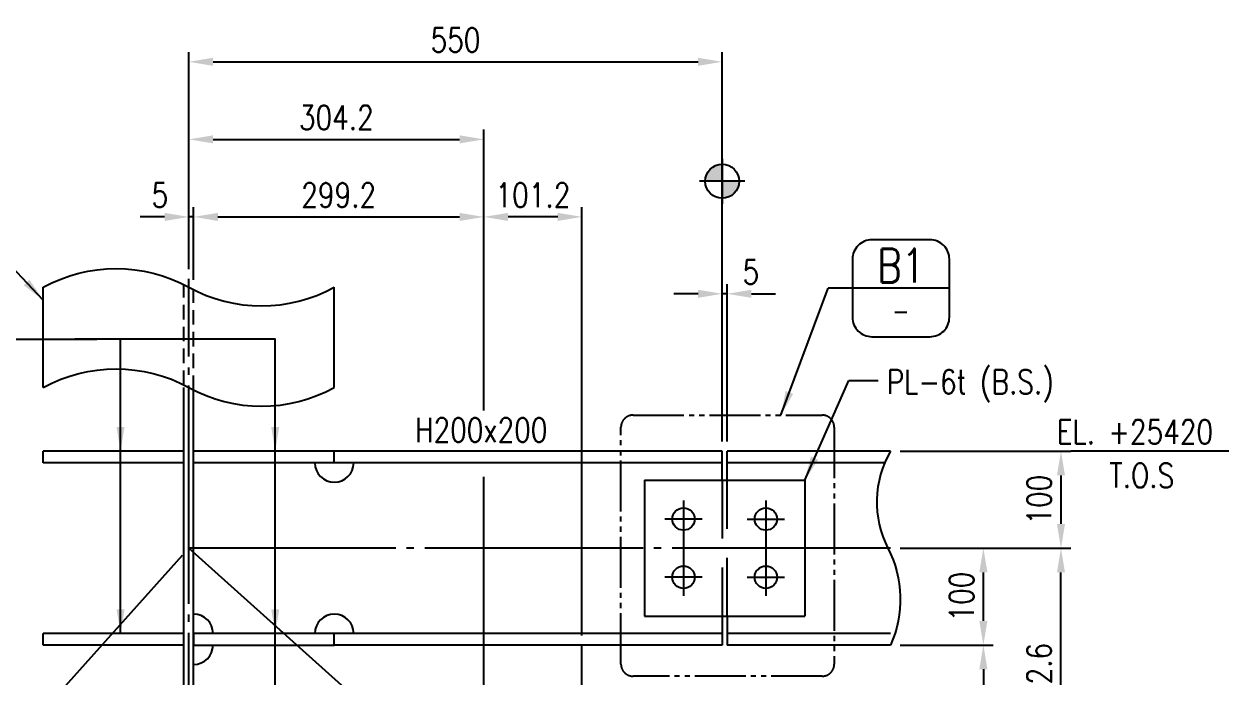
# Model space of a CAD drawing. Header units: millimetres. Extents: x 0 to 232280, y -26939 to 23794.
# Drawn here: x 111657 to 116625, y -23317 to -20623 of the extents above; entities that cross this region are included whole.
import ezdxf
from ezdxf.enums import TextEntityAlignment as Align

# ---------------------------------------------------------------- set-up
doc = ezdxf.new("R2010")
doc.units = ezdxf.units.MM
doc.header["$LTSCALE"] = 30
for name, pattern in [('JNK-CENTER', [34, 30, -1.5, 1, -1.5]), ('JNK-HIDDEN', [3, 2, -1]), ('PH2', [15, 10, -1, 1, -1, 1, -1])]:
    doc.linetypes.add(name, pattern=pattern)
for name, color, linetype in [('CEN-R', 1, 'JNK-CENTER'), ('CON-G', 3, 'Continuous'), ('CON-W', 7, 'Continuous'), ('CON-Y', 2, 'Continuous'), ('det', 2, 'PH2'), ('Dim-W', 7, 'Continuous'), ('HID-Y', 2, 'JNK-HIDDEN'), ('STL-OBJT', 7, 'Continuous')]:
    doc.layers.add(name, color=color, linetype=linetype)
doc.styles.add('SIMPLEX', font='simplex.shx', dxfattribs={"width": 0.8})
doc.dimstyles.new('DIM40', dxfattribs={"dimscale": 40, "dimtxt": 2.5, "dimasz": 2.5, "dimexe": 1, "dimexo": 1, "dimgap": 1, "dimtad": 1, "dimdec": 0, "dimdsep": 46, "dimtxsty": 'SIMPLEX', "dimcen": 0, "dimclrd": 7, "dimclre": 7, "dimclrt": 2, "dimadec": 1, "dimazin": 2, "dimtfac": 1, "dimtdec": 0, "dimtix": 1, "dimtmove": 2, "dimatfit": 2, "dimfxl": 1, "dimtolj": 1, "dimtzin": 0, "dimarcsym": 1})
doc.dimstyles.new('DIM40x4', dxfattribs={"dimscale": 40, "dimtxt": 2.5, "dimasz": 2.5, "dimexe": 1, "dimexo": 1, "dimgap": 1, "dimtad": 1, "dimdec": 1, "dimlfac": 0.25, "dimdsep": 46, "dimtxsty": 'SIMPLEX', "dimcen": 2.5, "dimclrd": 7, "dimclre": 7, "dimclrt": 2, "dimadec": 1, "dimazin": 2, "dimtfac": 1, "dimtdec": 1, "dimtmove": 2, "dimatfit": 3, "dimfxl": 1, "dimtfill": 1, "dimtolj": 1, "dimtzin": 0, "dimarcsym": 1})

# ---------------------------------------------------------------- blocks, each defined once
blk = doc.blocks.new('A$C2A8A663C')
at = {"layer": 'CEN-R'}
for p, q in [((-45, -50.8), (-45, -149.2)), ((40, -50.8), (40, -149.2)), ((-25.8, -70), (-64.2, -70)), ((-25.8, -70), (-64.2, -70)), ((20.8, -70), (59.2, -70)), ((20.8, -70), (59.2, -70)), ((-45, -110.8), (-45, -149.2)), ((40, -110.8), (40, -149.2)), ((-25.8, -130), (-64.2, -130)), ((-25.8, -130), (-64.2, -130)), ((20.8, -130), (59.2, -130)), ((20.8, -130), (59.2, -130))]:
    blk.add_line(p, q, dxfattribs=at)
at = {"layer": 'CON-G'}
for p, q in [((-5, -24), (-5, 0)), ((0, -24), (0, 0)), ((-5, -30), (-5, -24)), ((0, -30), (0, -24)), ((-85, -30), (80, -30)), ((-85, -30), (-85, -170)), ((80, -30), (80, -170)), ((-85, -170), (80, -170)), ((-5, -170), (-5, -176)), ((0, -170), (0, -176)), ((-5, -176), (-5, -200)), ((0, -176), (0, -200))]:
    blk.add_line(p, q, dxfattribs=at)
for centre in [(-45, -70), (40, -70), (-45, -130), (40, -130)]:
    blk.add_circle(centre, 11.5, dxfattribs=at)
at = {"layer": 'HID-Y'}
for p, q in [((-5, -30), (-5, -170)), ((0, -170), (0, -30))]:
    blk.add_line(p, q, dxfattribs=at)
blk = doc.blocks.new('*D4217')
at = {"layer": 'DEFPOINTS', "color": 0, "ltscale": 0.5, "transparency": 16777216}
for p in [(113552.8, -21098.9), (112336, -21674.1), (113552.8, -23875.9)]:
    blk.add_point(p, dxfattribs=at)
at = {"layer": 'Dim-W', "color": 7, "lineweight": -2, "ltscale": 0.5, "transparency": 16777216}
for p, q in [((112336, -21634.1), (112336, -21058.9)), ((113552.8, -22218.2), (113552.8, -21058.9)), ((112436, -21098.9), (113452.8, -21098.9)), ((113552.8, -23835.9), (113552.8, -22491))]:
    blk.add_line(p, q, dxfattribs=at)
at = {"layer": 'Dim-W', "color": 7, "ltscale": 0.5, "transparency": 16777216}
for points in [[(112436, -21082.2), (112436, -21115.6), (112336, -21098.9)], [(113452.8, -21082.2), (113452.8, -21115.6), (113552.8, -21098.9)]]:
    blk.add_solid(points, dxfattribs=at)
at = {"layer": 'Dim-W', "color": 2, "ltscale": 0.5, "transparency": 16777216, "insert": (112944.4, -21008.9), "char_height": 100, "attachment_point": 5, "style": 'SIMPLEX', "bg_fill": 3, "box_fill_scale": 1.1, "bg_fill_color": 256, "bg_fill_true_color": 13158600, "bg_fill_transparency": 0}
blk.add_mtext('\\A1;304.2', dxfattribs=at)
blk = doc.blocks.new('*D4218')
at = {"layer": 'DEFPOINTS', "color": 0, "ltscale": 0.5, "transparency": 16777216}
for p in [(113552.8, -21418.9), (113957.6, -23185.6), (113552.8, -23875.9)]:
    blk.add_point(p, dxfattribs=at)
at = {"layer": 'Dim-W', "color": 7, "lineweight": -2, "ltscale": 0.5, "transparency": 16777216}
for p, q in [((113552.8, -22218.2), (113552.8, -21378.9)), ((113957.6, -23145.6), (113957.6, -21378.9)), ((113857.6, -21418.9), (113652.8, -21418.9)), ((113552.8, -23835.9), (113552.8, -22491))]:
    blk.add_line(p, q, dxfattribs=at)
at = {"layer": 'Dim-W', "color": 7, "ltscale": 0.5, "transparency": 16777216}
for points in [[(113652.8, -21402.2), (113652.8, -21435.6), (113552.8, -21418.9)], [(113857.6, -21402.2), (113857.6, -21435.6), (113957.6, -21418.9)]]:
    blk.add_solid(points, dxfattribs=at)
at = {"layer": 'Dim-W', "color": 2, "ltscale": 0.5, "transparency": 16777216, "insert": (113755.2, -21328.9), "char_height": 100, "attachment_point": 5, "style": 'SIMPLEX', "bg_fill": 3, "box_fill_scale": 1.1, "bg_fill_color": 256, "bg_fill_true_color": 13158600, "bg_fill_transparency": 0}
blk.add_mtext('\\A1;101.2', dxfattribs=at)
blk = doc.blocks.new('*D4010')
at = {"layer": 'DEFPOINTS', "color": 0, "ltscale": 0.5, "transparency": 16777216}
for p in [(113552.8, -21418.9), (113552.8, -21418.9), (112356, -21719.2)]:
    blk.add_point(p, dxfattribs=at)
at = {"layer": 'Dim-W', "color": 7, "lineweight": -2, "ltscale": 0.5, "transparency": 16777216}
for p, q in [((112356, -21679.2), (112356, -21378.9)), ((112456, -21418.9), (113452.8, -21418.9))]:
    blk.add_line(p, q, dxfattribs=at)
at = {"layer": 'Dim-W', "color": 7, "ltscale": 0.5, "transparency": 16777216}
for points in [[(112456, -21402.2), (112456, -21435.6), (112356, -21418.9)], [(113452.8, -21402.2), (113452.8, -21435.6), (113552.8, -21418.9)]]:
    blk.add_solid(points, dxfattribs=at)
at = {"layer": 'Dim-W', "color": 2, "ltscale": 0.5, "transparency": 16777216, "insert": (112954.4, -21328.9), "char_height": 100, "attachment_point": 5, "style": 'SIMPLEX', "bg_fill": 3, "box_fill_scale": 1.1, "bg_fill_color": 256, "bg_fill_true_color": 13158600, "bg_fill_transparency": 0}
blk.add_mtext('\\A1;299.2', dxfattribs=at)
blk = doc.blocks.new('*D4011')
at = {"layer": 'DEFPOINTS', "color": 0, "ltscale": 0.5, "transparency": 16777216}
for p in [(112336, -21418.9), (112336, -21634.1), (112356, -21679.2)]:
    blk.add_point(p, dxfattribs=at)
at = {"layer": 'Dim-W', "color": 7, "lineweight": -2, "ltscale": 0.5, "transparency": 16777216}
for p, q in [((112336, -21594.1), (112336, -21378.9)), ((112356, -21639.2), (112356, -21378.9)), ((112236, -21418.9), (112136, -21418.9)), ((112356, -21418.9), (112336, -21418.9)), ((112456, -21418.9), (112556, -21418.9))]:
    blk.add_line(p, q, dxfattribs=at)
at = {"layer": 'Dim-W', "color": 7, "ltscale": 0.5, "transparency": 16777216}
blk.add_solid([(112456, -21402.2), (112456, -21435.6), (112356, -21418.9)], dxfattribs=at)
at = {"layer": 'Dim-W', "color": 2, "ltscale": 0.5, "transparency": 16777216, "insert": (112216.8, -21328.9), "char_height": 100, "attachment_point": 5, "style": 'SIMPLEX', "bg_fill": 3, "box_fill_scale": 1.1, "bg_fill_color": 256, "bg_fill_true_color": 13158600, "bg_fill_transparency": 0}
blk.add_mtext('\\A1;5', dxfattribs=at)
at = {"layer": 'Dim-W', "color": 7, "ltscale": 0.5, "transparency": 16777216}
blk.add_solid([(112236, -21402.2), (112236, -21435.6), (112336, -21418.9)], dxfattribs=at)
blk = doc.blocks.new('*D4012')
at = {"layer": 'DEFPOINTS', "color": 0, "ltscale": 0.5, "transparency": 16777216}
for p in [(114536, -20778.9), (112336, -21674.1), (114536, -22385.6)]:
    blk.add_point(p, dxfattribs=at)
at = {"layer": 'Dim-W', "color": 7, "lineweight": -2, "ltscale": 0.5, "transparency": 16777216}
for p, q in [((112336, -21634.1), (112336, -20738.9)), ((114536, -22345.6), (114536, -20738.9)), ((112436, -20778.9), (114436, -20778.9))]:
    blk.add_line(p, q, dxfattribs=at)
at = {"layer": 'Dim-W', "color": 7, "ltscale": 0.5, "transparency": 16777216}
for points in [[(112436, -20762.2), (112436, -20795.6), (112336, -20778.9)], [(114436, -20762.2), (114436, -20795.6), (114536, -20778.9)]]:
    blk.add_solid(points, dxfattribs=at)
at = {"layer": 'Dim-W', "color": 2, "ltscale": 0.5, "transparency": 16777216, "insert": (113436, -20688.9), "char_height": 100, "attachment_point": 5, "style": 'SIMPLEX', "bg_fill": 3, "box_fill_scale": 1.1, "bg_fill_color": 256, "bg_fill_true_color": 13158600, "bg_fill_transparency": 0}
blk.add_mtext('\\A1;550', dxfattribs=at)
blk = doc.blocks.new('*D4013')
at = {"layer": 'DEFPOINTS', "color": 0, "ltscale": 0.5, "transparency": 16777216}
for p in [(114536, -21736.2), (114536, -22345.6), (114556, -22385.6)]:
    blk.add_point(p, dxfattribs=at)
at = {"layer": 'Dim-W', "color": 7, "lineweight": -2, "ltscale": 0.5, "transparency": 16777216}
for p, q in [((114536, -22305.6), (114536, -21696.2)), ((114556, -22345.6), (114556, -21696.2)), ((114436, -21736.2), (114336, -21736.2)), ((114556, -21736.2), (114536, -21736.2)), ((114656, -21736.2), (114756, -21736.2))]:
    blk.add_line(p, q, dxfattribs=at)
at = {"layer": 'Dim-W', "color": 7, "ltscale": 0.5, "transparency": 16777216}
blk.add_solid([(114436, -21719.5), (114436, -21752.8), (114536, -21736.2)], dxfattribs=at)
at = {"layer": 'Dim-W', "color": 2, "ltscale": 0.5, "transparency": 16777216, "insert": (114654.5, -21646.2), "char_height": 100, "attachment_point": 5, "style": 'SIMPLEX', "bg_fill": 3, "box_fill_scale": 1.1, "bg_fill_color": 256, "bg_fill_true_color": 13158600, "bg_fill_transparency": 0}
blk.add_mtext('\\A1;5', dxfattribs=at)
at = {"layer": 'Dim-W', "color": 7, "ltscale": 0.5, "transparency": 16777216}
blk.add_solid([(114656, -21719.5), (114656, -21752.8), (114556, -21736.2)], dxfattribs=at)
blk = doc.blocks.new('FS-MARK')
h = blk.add_hatch(color=256)
edge = h.paths.add_edge_path()
edge.add_arc((0, 0), 1.75, 90, 180)
edge.add_line((-1.75, 0), (0, 0))
edge.add_line((0, 0), (0, 1.75))
h = blk.add_hatch(color=256)
edge = h.paths.add_edge_path()
edge.add_line((0, 0), (0, -1.75))
edge.add_arc((0, 0), 1.75, 270, 360)
edge.add_line((1.75, 0), (0, 0))
for p, q in [((0, 2.33), (0, -2.33)), ((2.33, 0), (-2.33, 0))]:
    blk.add_line(p, q)
blk.add_circle((0, 0), 1.75)
at = {"layer": 'CON-Y', "style": 'SIMPLEX', "width": 0.8}
blk.add_attdef('F.S.', (3.19, 1), '', height=2.5, dxfattribs=at)
blk = doc.blocks.new('*D4219')
at = {"layer": 'DEFPOINTS', "color": 0, "ltscale": 0.5, "transparency": 16777216}
for p in [(115229.5, -22785.6), (115932.9, -22785.6), (113552.8, -23875.9)]:
    blk.add_point(p, dxfattribs=at)
at = {"layer": 'Dim-W', "color": 7, "lineweight": -2, "ltscale": 0.5, "transparency": 16777216}
for p, q in [((115269.5, -22785.6), (115972.9, -22785.6)), ((115932.9, -23775.9), (115932.9, -22885.6)), ((113592.8, -23875.9), (114045.2, -23875.9)), ((114368.9, -23875.9), (115972.9, -23875.9))]:
    blk.add_line(p, q, dxfattribs=at)
at = {"layer": 'Dim-W', "color": 7, "ltscale": 0.5, "transparency": 16777216}
for points in [[(115916.2, -22885.6), (115949.6, -22885.6), (115932.9, -22785.6)], [(115916.2, -23775.9), (115949.6, -23775.9), (115932.9, -23875.9)]]:
    blk.add_solid(points, dxfattribs=at)
at = {"layer": 'Dim-W', "color": 2, "ltscale": 0.5, "transparency": 16777216, "insert": (115842.9, -23330.8), "char_height": 100, "attachment_point": 5, "rotation": 90, "style": 'SIMPLEX', "bg_fill": 3, "box_fill_scale": 1.1, "bg_fill_color": 256, "bg_fill_true_color": 13158600, "bg_fill_transparency": 0}
blk.add_mtext('\\A1;272.6', dxfattribs=at)
blk = doc.blocks.new('*D4015')
at = {"layer": 'DEFPOINTS', "color": 0, "ltscale": 0.5, "transparency": 16777216}
for p in [(115229.5, -23185.6), (115612.9, -23875.9), (115612.9, -23875.9)]:
    blk.add_point(p, dxfattribs=at)
at = {"layer": 'Dim-W', "color": 7, "lineweight": -2, "ltscale": 0.5, "transparency": 16777216}
for p, q in [((115269.5, -23185.6), (115652.9, -23185.6)), ((115612.9, -23285.6), (115612.9, -23775.9))]:
    blk.add_line(p, q, dxfattribs=at)
at = {"layer": 'Dim-W', "color": 7, "ltscale": 0.5, "transparency": 16777216}
for points in [[(115596.2, -23285.6), (115629.6, -23285.6), (115612.9, -23185.6)], [(115596.2, -23775.9), (115629.6, -23775.9), (115612.9, -23875.9)]]:
    blk.add_solid(points, dxfattribs=at)
at = {"layer": 'Dim-W', "color": 2, "ltscale": 0.5, "transparency": 16777216, "insert": (115522.9, -23530.8), "char_height": 100, "attachment_point": 5, "rotation": 90, "style": 'SIMPLEX', "bg_fill": 3, "box_fill_scale": 1.1, "bg_fill_color": 256, "bg_fill_true_color": 13158600, "bg_fill_transparency": 0}
blk.add_mtext('\\A1;172.6', dxfattribs=at)
blk = doc.blocks.new('*D4016')
at = {"layer": 'DEFPOINTS', "color": 0, "ltscale": 0.5, "transparency": 16777216}
for p in [(115612.9, -22785.6), (115612.9, -22785.6), (115612.9, -23185.6)]:
    blk.add_point(p, dxfattribs=at)
at = {"layer": 'Dim-W', "color": 7, "lineweight": -2, "ltscale": 0.5, "transparency": 16777216}
blk.add_line((115612.9, -23085.6), (115612.9, -22885.6), dxfattribs=at)
at = {"layer": 'Dim-W', "color": 7, "ltscale": 0.5, "transparency": 16777216}
for points in [[(115596.2, -22885.6), (115629.6, -22885.6), (115612.9, -22785.6)], [(115596.2, -23085.6), (115629.6, -23085.6), (115612.9, -23185.6)]]:
    blk.add_solid(points, dxfattribs=at)
at = {"layer": 'Dim-W', "color": 2, "ltscale": 0.5, "transparency": 16777216, "insert": (115522.9, -22985.6), "char_height": 100, "attachment_point": 5, "rotation": 90, "style": 'SIMPLEX', "bg_fill": 3, "box_fill_scale": 1.1, "bg_fill_color": 256, "bg_fill_true_color": 13158600, "bg_fill_transparency": 0}
blk.add_mtext('\\A1;100', dxfattribs=at)
blk = doc.blocks.new('*D4017')
at = {"layer": 'DEFPOINTS', "color": 0, "ltscale": 0.5, "transparency": 16777216}
for p in [(115229.5, -22385.6), (115932.9, -22785.6), (115932.9, -22785.6)]:
    blk.add_point(p, dxfattribs=at)
at = {"layer": 'Dim-W', "color": 7, "lineweight": -2, "ltscale": 0.5, "transparency": 16777216}
for p, q in [((115269.5, -22385.6), (115972.9, -22385.6)), ((115932.9, -22485.6), (115932.9, -22685.6))]:
    blk.add_line(p, q, dxfattribs=at)
at = {"layer": 'Dim-W', "color": 7, "ltscale": 0.5, "transparency": 16777216}
for points in [[(115916.2, -22485.6), (115949.6, -22485.6), (115932.9, -22385.6)], [(115916.2, -22685.6), (115949.6, -22685.6), (115932.9, -22785.6)]]:
    blk.add_solid(points, dxfattribs=at)
at = {"layer": 'Dim-W', "color": 2, "ltscale": 0.5, "transparency": 16777216, "insert": (115842.9, -22585.6), "char_height": 100, "attachment_point": 5, "rotation": 90, "style": 'SIMPLEX', "bg_fill": 3, "box_fill_scale": 1.1, "bg_fill_color": 256, "bg_fill_true_color": 13158600, "bg_fill_transparency": 0}
blk.add_mtext('\\A1;100', dxfattribs=at)
blk = doc.blocks.new('*D4018')
at = {"layer": 'DEFPOINTS', "color": 0, "ltscale": 0.5, "transparency": 16777216}
for p in [(112336, -22785.6), (112471.7, -24722.9), (112196.3, -25030.2)]:
    blk.add_point(p, dxfattribs=at)
at = {"layer": 'Dim-W', "color": 7, "lineweight": -2, "ltscale": 0.5, "transparency": 16777216}
for p, q in [((112309.3, -22815.4), (111131.5, -24129.9)), ((111232.7, -24166.8), (112121.8, -24963.5)), ((112445, -24752.7), (112169.6, -25060))]:
    blk.add_line(p, q, dxfattribs=at)
at = {"layer": 'Dim-W', "color": 7, "ltscale": 0.5, "transparency": 16777216}
for points in [[(111243.8, -24154.4), (111221.6, -24179.2), (111158.2, -24100.1)], [(112133, -24951.1), (112110.7, -24975.9), (112196.3, -25030.2)]]:
    blk.add_solid(points, dxfattribs=at)
at = {"layer": 'Dim-W', "color": 2, "ltscale": 0.5, "transparency": 16777216, "insert": (111647.1, -24417.3), "char_height": 100, "attachment_point": 5, "rotation": 318.1393, "style": 'SIMPLEX', "bg_fill": 3, "box_fill_scale": 1.1, "bg_fill_color": 256, "bg_fill_true_color": 13158600, "bg_fill_transparency": 0}
blk.add_mtext('\\A1;348.5', dxfattribs=at)
blk = doc.blocks.new('det-tag')
at = {"layer": 'CON-Y'}
blk.add_line((5, 0), (-5, 0), dxfattribs=at)
blk.add_lwpolyline([(-3, -5), (3, -5, 0.414214), (5, -3), (5, 3, 0.414214), (3, 5), (-3, 5, 0.414214), (-5, 3), (-5, -3, 0.414214)], format="xyb", close=True, dxfattribs=at)
at = {"layer": 'CON-G', "style": 'SIMPLEX', "width": 0.8}
blk.add_attdef('TAG', text='', height=3.5, dxfattribs=at).set_placement((0.02, 0.58), align=Align.CENTER)
at = {"layer": 'CON-Y', "style": 'SIMPLEX', "width": 0.8}
blk.add_attdef('-8888', text='', height=2, dxfattribs=at).set_placement((0, -3.34), align=Align.CENTER)

msp = doc.modelspace()

# ---------------------------------------------------------------- linework, layer by layer
at = {"layer": 'CEN-R'}
for p, q in [((112335.98, -25055.04), (112335.98, -21674.07)), ((115229.49, -22785.64), (112335.98, -22785.64)), ((112335.98, -22785.64), (114595.67, -24810.34))]:
    msp.add_line(p, q, dxfattribs=at)
at = {"layer": 'CON-G'}
for p, q in [((111735.98, -22122.56), (111735.98, -21708.66)), ((112935.98, -22122.56), (112935.98, -21708.66)), ((112315.98, -24549.53), (112315.98, -22122.56)), ((112355.98, -24549.53), (112355.98, -22122.56)), ((112315.98, -22385.64), (111735.98, -22385.64)), ((111735.98, -22433.64), (111735.98, -22385.64)), ((112935.98, -22385.64), (112355.98, -22385.64)), ((112935.98, -22385.64), (112355.98, -22385.64)), ((114535.98, -22385.64), (112935.98, -22385.64)), ((112935.98, -22433.64), (112935.98, -22385.64)), ((115229.49, -22385.64), (114555.98, -22385.64)), ((112315.98, -22433.64), (111735.98, -22433.64)), ((112935.98, -22433.64), (112355.98, -22433.64)), ((112935.98, -22433.64), (112355.98, -22433.64)), ((114535.98, -22433.64), (112935.98, -22433.64)), ((115205.66, -22433.64), (114555.98, -22433.64)), ((114535.98, -23137.64), (112935.98, -23137.64)), ((115229.49, -23137.64), (114555.98, -23137.64)), ((114535.98, -23185.64), (112935.98, -23185.64)), ((113957.59, -23663.94), (113957.59, -23185.64)), ((115229.49, -23185.64), (114555.98, -23185.64))]:
    msp.add_line(p, q, dxfattribs=at)
msp.add_lwpolyline([(112355.98, -23137.64), (112355.98, -23185.64), (112935.98, -23185.64), (112935.98, -23137.64)], close=True, dxfattribs=at)
for centre, start, end in [((112935.98, -22433.64), 180, 0), ((112355.98, -23137.64), 0, 90), ((112935.98, -23137.64), 0, 180), ((112355.98, -23185.64), 270, 0)]:
    msp.add_arc(centre, 80, start, end, dxfattribs=at)
at = {"layer": 'CON-W'}
msp.add_line((115072.79, -21713.16), (114972.79, -21713.16), dxfattribs=at)
for points in [[(111735.98, -21708.66, -0.2550891), (112335.98, -21708.66, 0.2579286), (112935.98, -21708.66)], [(111735.98, -22122.56, -0.2550891), (112335.98, -22122.56, 0.2579286), (112935.98, -22122.56)], [(115229.49, -22385.64, 0.2550891), (115219.29, -22785.51, -0.2266495), (115230.02, -23185.64, -0.2415798)]]:
    msp.add_lwpolyline(points, format="xyb", dxfattribs=at)
at = {"layer": 'Dim-W', "ltscale": 0.5}
msp.add_line((111473.23, -21923.9), (111956.36, -21923.9), dxfattribs=at)
at = {"layer": 'HID-Y'}
for p, q in [((112315.98, -22112.11), (112315.98, -21698.21)), ((112355.98, -22133.14), (112355.98, -21719.24))]:
    msp.add_line(p, q, dxfattribs=at)

# ---------------------------------------------------------------- block references
at = {"layer": 'CON-W', "xscale": 40, "yscale": 40, "zscale": 40}
msp.add_blockref('det-tag', (115272.79, -21713.16), dxfattribs=at).add_auto_attribs({'TAG': 'B1', '-8888': '-'})
at = {"layer": 'Dim-W', "ltscale": 0.5, "xscale": 4, "yscale": 4, "zscale": 4}
msp.add_blockref('A$C2A8A663C', (114555.98, -22385.64), dxfattribs=at)

# ---------------------------------------------------------------- texts
at = {"layer": 'CON-Y', "style": 'SIMPLEX', "width": 0.8}
for s, p in [('PL-6t (B.S.)', (115214.64, -22149.36)), ('EL. +25420', (115915.77, -22355.8)), ('T.O.S', (116132.61, -22535.38))]:
    msp.add_text(s, height=100, dxfattribs=at).set_placement(p)

# ---------------------------------------------------------------- leaders
at = {"layer": 'CON-W'}
msp.add_leader([(112054.62, -22385.64), (112054.62, -21923.9)], dimstyle='DIM40x4', dxfattribs=at)
at = {"layer": 'STL-OBJT'}
for points, dimstyle in [([(111735.98, -21762.21), (111538.64, -21554.39)], 'DIM40x4'), ([(114875.98, -22505.64), (115057.77, -22093.91), (115179.61, -22093.91)], 'DIM40')]:
    msp.add_leader(points, dimstyle=dimstyle, dxfattribs=at)

# ---------------------------------------------------------------- next in the draw order: dimensions: what is measured, and where the dimension line sits
at = {"layer": 'Dim-W', "ltscale": 0.5}
dim = msp.add_linear_dim(base=(113552.81, -21098.91), p1=(112335.98, -21674.07), p2=(113552.81, -23875.93), dimstyle='DIM40x4', dxfattribs=at)
dim.commit()
dim.dimension.update_dxf_attribs({"geometry": '*D4217', "text_midpoint": (112944.4, -21008.91)})

# ---------------------------------------------------------------- next in the draw order: dimensions: what is measured, and where the dimension line sits
dim = msp.add_linear_dim(base=(113552.81, -21418.91), p1=(113957.59, -23185.64), p2=(113552.81, -23875.93), dimstyle='DIM40x4', dxfattribs=at)
dim.commit()
dim.dimension.update_dxf_attribs({"geometry": '*D4218', "text_midpoint": (113755.2, -21328.91)})
dim = msp.add_linear_dim(base=(112196.32, -25030.22), p1=(112335.98, -22785.64), p2=(112471.66, -24722.91), angle=318.13932, dimstyle='DIM40x4', dxfattribs=at)
dim.commit()
dim.dimension.update_dxf_attribs({"geometry": '*D4018', "text_midpoint": (111647.09, -24417.26), "dimtype": 160})

# ---------------------------------------------------------------- next in the draw order: linework, layer by layer
at = {"layer": 'CON-G'}
for p, q in [((112315.98, -23137.64), (111735.98, -23137.64)), ((111735.98, -23185.64), (111735.98, -23137.64)), ((112315.98, -23185.64), (111735.98, -23185.64))]:
    msp.add_line(p, q, dxfattribs=at)
at = {"layer": 'Dim-W', "ltscale": 0.5}
msp.add_lwpolyline([(112054.62, -23137.64), (112054.62, -21923.9), (111946.38, -21923.9)], dxfattribs=at)

# ---------------------------------------------------------------- next in the draw order: dimensions: what is measured, and where the dimension line sits
dim = msp.add_linear_dim(base=(113552.81, -21418.91), p1=(112355.98, -21719.24), p2=(113552.81, -21418.91), dimstyle='DIM40x4', dxfattribs=at)
dim.commit()
dim.dimension.update_dxf_attribs({"geometry": '*D4010', "text_midpoint": (112954.4, -21328.91)})
dim = msp.add_linear_dim(base=(115932.92, -22785.64), p1=(113552.81, -23875.93), p2=(115229.49, -22785.64), angle=90, dimstyle='DIM40x4', dxfattribs=at)
dim.commit()
dim.dimension.update_dxf_attribs({"geometry": '*D4219', "text_midpoint": (115842.92, -23330.79)})

# ---------------------------------------------------------------- next in the draw order: leaders
at = {"layer": 'CON-W'}
msp.add_leader([(112054.62, -23137.64), (112054.62, -21923.9)], dimstyle='DIM40x4', dxfattribs=at)

# ---------------------------------------------------------------- next in the draw order: dimensions: what is measured, and where the dimension line sits
at = {"layer": 'Dim-W', "ltscale": 0.5}
dim = msp.add_linear_dim(base=(112335.98, -21418.91), p1=(112355.98, -21679.24), p2=(112335.98, -21634.07), dimstyle='DIM40x4', dxfattribs=at)
dim.commit()
dim.dimension.update_dxf_attribs({"geometry": '*D4011', "text_midpoint": (112216.81, -21328.91), "dimtype": 160})
dim = msp.add_linear_dim(base=(115612.92, -23875.93), p1=(115229.49, -23185.64), p2=(115612.92, -23875.93), angle=90, dimstyle='DIM40x4', dxfattribs=at)
dim.commit()
dim.dimension.update_dxf_attribs({"geometry": '*D4015', "text_midpoint": (115522.92, -23530.79)})

# ---------------------------------------------------------------- next in the draw order: dimensions: what is measured, and where the dimension line sits
dim = msp.add_linear_dim(base=(114535.98, -20778.91), p1=(112335.98, -21674.07), p2=(114535.98, -22385.64), dimstyle='DIM40x4', dxfattribs=at)
dim.commit()
dim.dimension.update_dxf_attribs({"geometry": '*D4012', "text_midpoint": (113435.98, -20688.91)})
dim = msp.add_linear_dim(base=(115612.92, -22785.64), p1=(115612.92, -23185.64), p2=(115612.92, -22785.64), angle=90, dimstyle='DIM40x4', dxfattribs=at)
dim.commit()
dim.dimension.update_dxf_attribs({"geometry": '*D4016', "text_midpoint": (115522.92, -22985.64)})

# ---------------------------------------------------------------- next in the draw order: linework, layer by layer
msp.add_lwpolyline([(112692.46, -24301.47), (112692.46, -21923.9), (111866.12, -21923.9)], dxfattribs=at)

# ---------------------------------------------------------------- next in the draw order: block references
at = {"layer": 'STL-OBJT', "xscale": 40, "yscale": 40, "zscale": 40}
msp.add_blockref('FS-MARK', (114535.98, -21271.86), dxfattribs=at)

# ---------------------------------------------------------------- next in the draw order: texts
at = {"layer": 'CON-Y', "style": 'SIMPLEX', "width": 0.8}
msp.add_text('H200x200', height=100, dxfattribs=at).set_placement((113269.97, -22348.18))

# ---------------------------------------------------------------- next in the draw order: dimensions: what is measured, and where the dimension line sits
at = {"layer": 'Dim-W', "ltscale": 0.5}
dim = msp.add_linear_dim(base=(114535.98, -21736.16), p1=(114555.98, -22385.64), p2=(114535.98, -22345.64), dimstyle='DIM40x4', dxfattribs=at)
dim.commit()
dim.dimension.update_dxf_attribs({"geometry": '*D4013', "text_midpoint": (114654.51, -21646.16), "dimtype": 160})
dim = msp.add_linear_dim(base=(115932.92, -22785.64), p1=(115229.49, -22385.64), p2=(115932.92, -22785.64), angle=90, dimstyle='DIM40x4', dxfattribs=at)
dim.commit()
dim.dimension.update_dxf_attribs({"geometry": '*D4017', "text_midpoint": (115842.92, -22585.64)})

# ---------------------------------------------------------------- next in the draw order: leaders
at = {"layer": 'CON-W'}
for points in [[(112692.46, -24301.47), (112692.46, -21923.9)], [(112692.46, -22385.64), (112692.46, -21923.9)], [(112692.46, -23137.64), (112692.46, -21923.9)]]:
    msp.add_leader(points, dimstyle='DIM40x4', dxfattribs=at)

# ---------------------------------------------------------------- next in the draw order: linework, layer by layer
at = {"layer": 'det', "ltscale": 0.7}
msp.add_lwpolyline([(114118.23, -22286.78, -0.4142136), (114168.23, -22236.78), (114948.06, -22236.78, -0.4142136), (114998.06, -22286.78), (114998.06, -23263.86, -0.4142136), (114948.06, -23313.86), (114168.23, -23313.86, -0.4142136), (114118.23, -23263.86)], format="xyb", close=True, dxfattribs=at)
at = {"layer": 'Dim-W'}
msp.add_line((116625.46, -22385.64), (115972.92, -22385.64), dxfattribs=at)

# ---------------------------------------------------------------- next in the draw order: leaders
at = {"layer": 'CON-W', "color": 4}
msp.add_leader([(114778.25, -22236.78), (114972.79, -21713.16)], dimstyle='DIM40', override={"dimgap": 1, "dimtad": 0}, dxfattribs=at)

doc.saveas('drawing.dxf')
